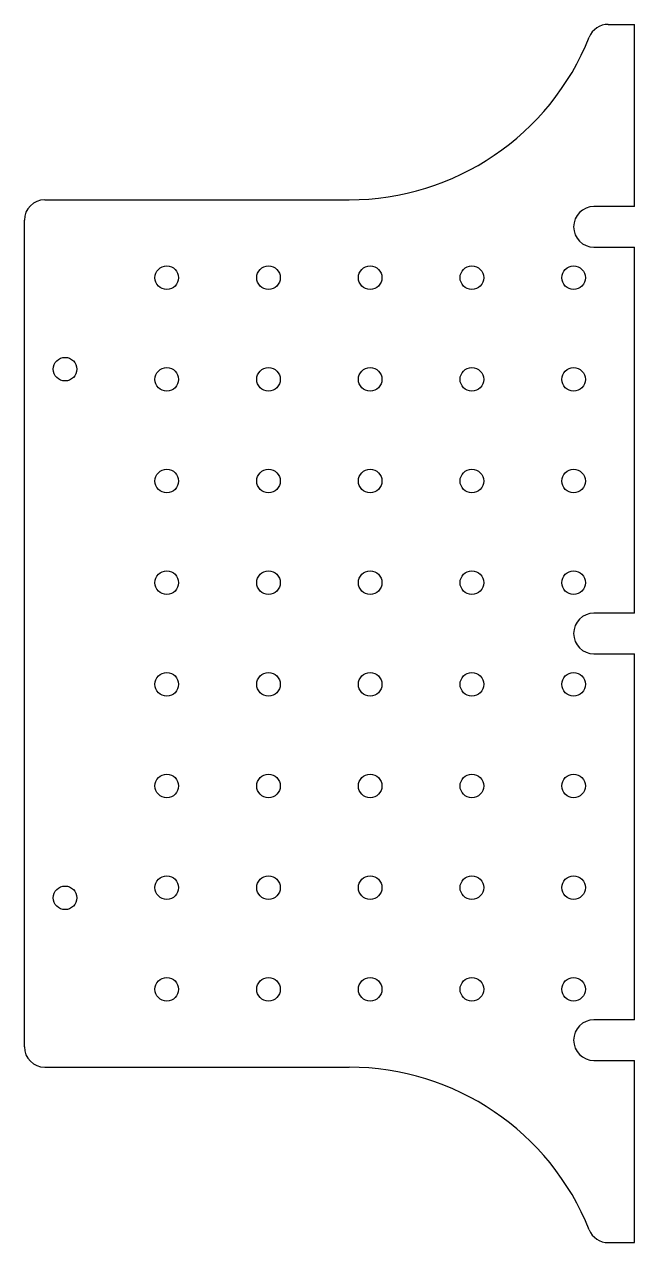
# Model space of a CAD drawing. Extents: x -270 to -120, y -150 to 150.
import ezdxf

# ---------------------------------------------------------------- set-up
doc = ezdxf.new("R2010")
doc.units = 0
doc.layers.add('VISIBLE', color=7, linetype='CONTINUOUS')

msp = doc.modelspace()

# ---------------------------------------------------------------- linework, layer by layer
at = {"layer": 'VISIBLE'}
for p, q in [((-126.51, 149.8), (-120, 149.8)), ((-120, 105), (-120, 149.8)), ((-265, 106.65), (-190.15, 106.65)), ((-120, 105), (-130, 105)), ((-270, -101.65), (-270, 101.65)), ((-130, 95), (-120, 95)), ((-120, 5), (-120, 95)), ((-120, 5), (-130, 5)), ((-130, -5), (-120, -5)), ((-120, -95), (-120, -5)), ((-120, -95), (-130, -95)), ((-265, -106.65), (-190.15, -106.65)), ((-130, -105), (-120, -105)), ((-120, -149.8), (-120, -105)), ((-126.51, -149.8), (-120, -149.8))]:
    msp.add_line(p, q, dxfattribs=at)
for centre in [(-235, 87.5), (-210, 87.5), (-185, 87.5), (-160, 87.5), (-135, 87.5), (-260, 65), (-235, 62.5), (-210, 62.5), (-185, 62.5), (-160, 62.5), (-135, 62.5), (-235, 37.5), (-210, 37.5), (-185, 37.5), (-160, 37.5), (-135, 37.5), (-235, 12.5), (-210, 12.5), (-185, 12.5), (-160, 12.5), (-135, 12.5), (-235, -12.5), (-210, -12.5), (-185, -12.5), (-160, -12.5), (-135, -12.5), (-235, -37.5), (-210, -37.5), (-185, -37.5), (-160, -37.5), (-135, -37.5), (-235, -62.5), (-210, -62.5), (-185, -62.5), (-160, -62.5), (-135, -62.5), (-260, -65), (-235, -87.5), (-210, -87.5), (-185, -87.5), (-160, -87.5), (-135, -87.5)]:
    msp.add_circle(centre, 2.9, dxfattribs=at)
for centre, radius, start, end in [((-126.51, 144.8), 5, 90, 158.2776), ((-190.15, 170.15), 63.5, 270, 338.2776), ((-265, 101.65), 5, 90, 180), ((-130, 100), 5, 90, 270), ((-130, 0), 5, 90, 270), ((-130, -100), 5, 90, 270), ((-265, -101.65), 5, 180, 270), ((-190.15, -170.15), 63.5, 21.7224, 90), ((-126.51, -144.8), 5, 201.7224, 270)]:
    msp.add_arc(centre, radius, start, end, dxfattribs=at)

doc.saveas('drawing.dxf')
